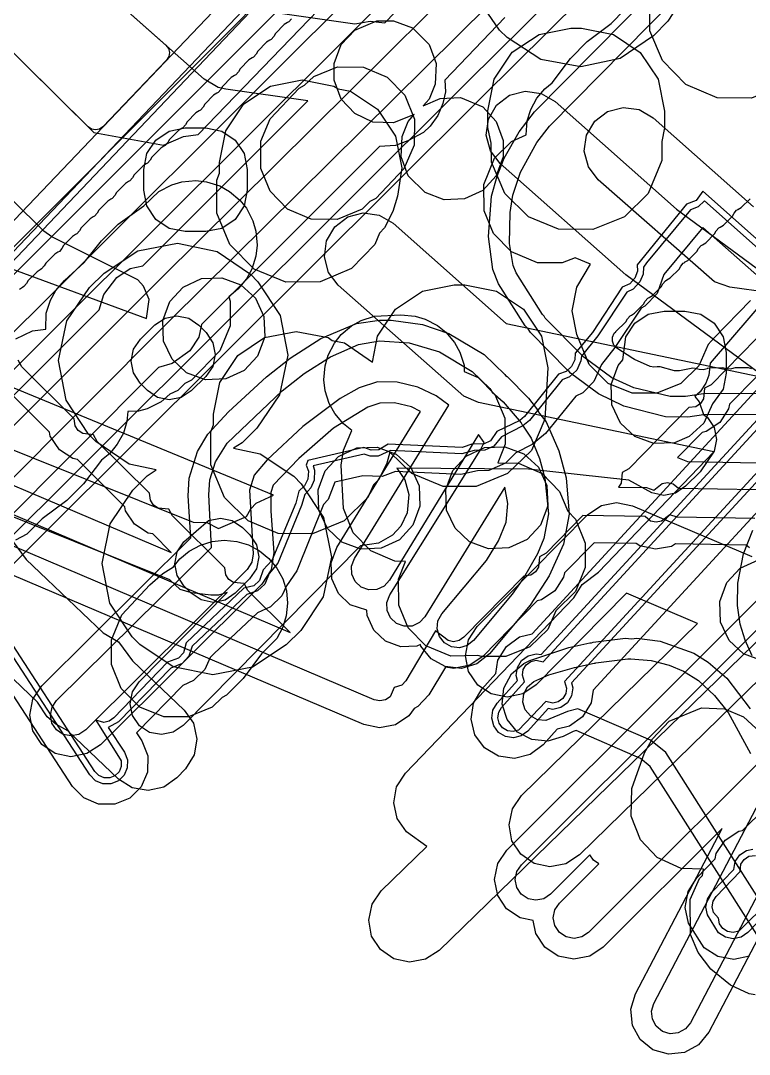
# Model space of a CAD drawing. Header units: metres. Extents: x -2677 to -840, y 169 to 1487.
# Drawn here: x -1834.29 to -1799.12, y 229.88 to 279.73 of the extents above; entities that cross this region are included whole.
import ezdxf

# ---------------------------------------------------------------- set-up
doc = ezdxf.new("R2010")
doc.units = ezdxf.units.M
for name, color, linetype in [('AI_GREENING_ALLOWED_ZONE', 4, 'Continuous'), ('AI_GREENING_EXCLUSIONS', 1, 'Continuous'), ('AI_GREENING_LAWN', 82, 'Continuous')]:
    doc.layers.add(name, color=color, linetype=linetype)

msp = doc.modelspace()

# ---------------------------------------------------------------- linework, layer by layer
at = {"layer": 'AI_GREENING_ALLOWED_ZONE'}
msp.add_lwpolyline([(-1831.322, 282.135), (-1827.282, 278.554), (-1827.162, 278.395), (-1827.114, 278.201), (-1827.146, 278.004), (-1827.252, 277.835), (-1830.32, 274.621), (-1830.482, 274.508), (-1830.674, 274.466), (-1830.868, 274.502), (-1831.033, 274.61), (-1835.766, 279.279)], dxfattribs=at)
at = {"layer": 'AI_GREENING_EXCLUSIONS'}
for points in [[(-1803.728, 290.878), (-1827.492, 267.337), (-1845.256, 249.608), (-1845.581, 249.393), (-1845.964, 249.318), (-1846.346, 249.396), (-1846.67, 249.614), (-1846.885, 249.939), (-1846.96, 250.322), (-1846.882, 250.704), (-1846.664, 251.028), (-1841.667, 255.917), (-1805.07, 292.364)], [(-1849.661, 253.907), (-1833.594, 269.861), (-1813.357, 290.148)], [(-1809.774, 289.492), (-1844.344, 255.051), (-1847.54, 251.785), (-1847.865, 251.569), (-1848.247, 251.493), (-1848.63, 251.569), (-1848.955, 251.785), (-1849.171, 252.11), (-1849.247, 252.493), (-1849.171, 252.875), (-1848.954, 253.2), (-1811.928, 290.167)], [(-1801.636, 287.753), (-1812.723, 276.777), (-1842.316, 247.32), (-1842.642, 247.105), (-1843.025, 247.031), (-1843.407, 247.109), (-1843.73, 247.328), (-1843.945, 247.654), (-1844.019, 248.037), (-1843.941, 248.419), (-1843.722, 248.742), (-1839.601, 252.749), (-1827.053, 265.306), (-1802.446, 289.664)], [(-1800.932, 287.043), (-1812.02, 276.066), (-1841.613, 246.609)], [(-1786.289, 260.785), (-1801.337, 260.73), (-1802.092, 260.612), (-1803.176, 260.631), (-1805.184, 261.142), (-1806.401, 261.73), (-1807.753, 262.737), (-1807.812, 262.81), (-1807.89, 262.863), (-1809.683, 264.688), (-1809.8, 264.867), (-1809.945, 265.02), (-1811.228, 267.045), (-1811.502, 267.733), (-1811.717, 269.324), (-1811.565, 271.269), (-1811.297, 272.228), (-1810.95, 273.101), (-1810.229, 274.373), (-1809.492, 275.331), (-1799.297, 285.665)], [(-1785.295, 261.789), (-1801.341, 261.73), (-1802.207, 261.605), (-1802.936, 261.61), (-1804.696, 262.033), (-1805.763, 262.511), (-1807.108, 263.501), (-1807.137, 263.538), (-1807.176, 263.564), (-1808.969, 265.389), (-1809.028, 265.478), (-1809.101, 265.555), (-1810.384, 267.58), (-1810.521, 267.924), (-1810.695, 268.995), (-1810.673, 270.49), (-1810.529, 271.324), (-1810.16, 272.429), (-1809.371, 273.858), (-1808.762, 274.648), (-1797.867, 285.692)], [(-1838.888, 265.645), (-1822.715, 282.588)], [(-1837.515, 265.6), (-1821.687, 282.217)], [(-1823.224, 280.303), (-1818.164, 279.581), (-1817.424, 279.713), (-1816.714, 279.623), (-1813.836, 282.614)], [(-1839.119, 257.188), (-1830.508, 265.793), (-1830.28, 266.533), (-1829.654, 267.353), (-1829.005, 267.786), (-1828.39, 267.908), (-1820.428, 275.864), (-1824.384, 276.428), (-1824.754, 276.517), (-1825.428, 276.911), (-1831.34, 282.151)], [(-1837.3, 265.39), (-1821.342, 282.145)], [(-1799.061, 266.235), (-1800.814, 264.442), (-1801.113, 264.116), (-1801.558, 263.091), (-1802.432, 262.238), (-1803.593, 261.769), (-1804.78, 261.769), (-1805.942, 262.238), (-1806.858, 263.155), (-1807.452, 264.592), (-1807.681, 265.74), (-1807.452, 266.888), (-1806.791, 267.993), (-1807.525, 268.3), (-1808.159, 268.055), (-1809.347, 268.055), (-1810.607, 268.582), (-1811.471, 269.472), (-1811.471, 269.472), (-1811.924, 270.555), (-1811.944, 271.84), (-1811.417, 273.1), (-1810.607, 273.91), (-1809.889, 274.231), (-1809.839, 274.902), (-1809.67, 275.451), (-1809.377, 275.998), (-1809, 276.447), (-1808.636, 276.74), (-1807.76, 277.916), (-1806.95, 278.727), (-1805.784, 279.6), (-1803.881, 281.58)], [(-1795.228, 280.067), (-1795.44, 279.413), (-1795.832, 278.623), (-1796.081, 278.355), (-1796.353, 277.743), (-1797.497, 276.62), (-1799.02, 276), (-1800.681, 276.015), (-1802.189, 276.663), (-1803.312, 277.807), (-1803.917, 279.251), (-1803.932, 280.912)], [(-1835.784, 279.296), (-1830.765, 274.346), (-1827.396, 273.731), (-1826.434, 274.155), (-1825.73, 274.239), (-1819.928, 280.237)], [(-1810.916, 279.88), (-1813.813, 276.868), (-1813.782, 276.305), (-1813.908, 275.732), (-1814.163, 275.159), (-1814.532, 274.652), (-1814.856, 274.343), (-1815.604, 273.938), (-1816.206, 273.712), (-1816.966, 273.668), (-1825.566, 265.076), (-1825.688, 264.466), (-1826.121, 263.818), (-1826.977, 263.198), (-1827.642, 263.001), (-1835.499, 255.151)], [(-1790.737, 257.583), (-1814.099, 234.892), (-1814.754, 234.468), (-1815.522, 234.327), (-1816.285, 234.49), (-1816.928, 234.933), (-1817.352, 235.589), (-1817.493, 236.356), (-1817.329, 237.119), (-1816.886, 237.762), (-1814.684, 239.9), (-1815.669, 240.612), (-1816.115, 241.252), (-1816.283, 242.015), (-1816.146, 242.783), (-1816.146, 242.783), (-1815.725, 243.44), (-1807.598, 251.902), (-1807.19, 252.539), (-1806.41, 253.139), (-1800.831, 258.947), (-1812.19, 261.321), (-1812.908, 261.627), (-1818.961, 266.971), (-1819.433, 267.592), (-1819.631, 268.347), (-1819.525, 269.12), (-1819.131, 269.794), (-1818.509, 270.266), (-1817.755, 270.464), (-1816.981, 270.358), (-1816.308, 269.964), (-1810.851, 265.128), (-1798.341, 262.513), (-1805.086, 267.477), (-1811.149, 272.841), (-1811.621, 273.463), (-1811.819, 274.218), (-1811.713, 274.991), (-1811.319, 275.664), (-1810.698, 276.136), (-1809.943, 276.334), (-1809.17, 276.228), (-1808.496, 275.834), (-1802.641, 270.645), (-1791.885, 262.727)], [(-1788.961, 265.345), (-1800.06, 266.876), (-1800.797, 267.131), (-1806.417, 272.061), (-1806.888, 272.683), (-1807.086, 273.438), (-1806.981, 274.211), (-1806.587, 274.885), (-1805.965, 275.356), (-1805.21, 275.554), (-1804.437, 275.448), (-1803.763, 275.055), (-1798.913, 270.755)], [(-1834.772, 267.787), (-1828.217, 265.366), (-1828.093, 266.291), (-1828.366, 266.927), (-1828.631, 267.235), (-1832.788, 269.304), (-1833.172, 269.579), (-1837.757, 274.101)], [(-1834.531, 264.392), (-1833.717, 264.777), (-1833.076, 264.849), (-1833.057, 265.628), (-1832.858, 266.25), (-1832.595, 266.724), (-1832.184, 267.207), (-1831.224, 268.063), (-1830.39, 269.114), (-1829.58, 269.924), (-1828.348, 270.798), (-1827.621, 271.5), (-1826.998, 271.822), (-1826.509, 271.964), (-1825.845, 272.023), (-1825.322, 271.964), (-1824.685, 271.763), (-1824.21, 271.5), (-1823.714, 271.081), (-1823.4, 270.689), (-1823.08, 270.079), (-1822.935, 269.578), (-1822.877, 268.908), (-1822.938, 268.374), (-1823.139, 267.746), (-1823.4, 267.279), (-1823.813, 266.789), (-1824.251, 266.422), (-1824.176, 266.208), (-1824.176, 265.02), (-1824.68, 263.813), (-1826.044, 262.39), (-1826.364, 262.236), (-1826.709, 261.89), (-1827.094, 261.715), (-1827.504, 261.357), (-1828.179, 261.018), (-1828.603, 260.901), (-1829.127, 260.878), (-1829.166, 260.401), (-1829.337, 259.845), (-1829.628, 259.305), (-1829.996, 258.864), (-1830.388, 258.545), (-1831.255, 257.397), (-1832.065, 256.586), (-1833.249, 255.71), (-1833.99, 254.975), (-1834.545, 254.678)], [(-1794.147, 271.209), (-1801.005, 263.217), (-1801.078, 262.638), (-1801.22, 262.248), (-1801.498, 261.826), (-1801.757, 261.609), (-1801.538, 261.358), (-1801.342, 260.738), (-1801.14, 260.601), (-1800.819, 260.112), (-1800.709, 259.537), (-1800.827, 258.964), (-1801.494, 257.979), (-1802.195, 257.279), (-1802.682, 256.954), (-1803.256, 256.841), (-1803.83, 256.956), (-1804.943, 257.567), (-1809.773, 258.105), (-1816.131, 258.152), (-1815.747, 257.587), (-1815.55, 256.884), (-1815.63, 256.001), (-1815.944, 255.352), (-1816.346, 254.927), (-1817.026, 254.535), (-1817.888, 254.406), (-1826.442, 245.746), (-1826.926, 245.418), (-1827.499, 245.3), (-1828.074, 245.411), (-1828.563, 245.733), (-1828.891, 246.218), (-1829.009, 246.791), (-1828.898, 247.366), (-1828.576, 247.854), (-1824.329, 252.154), (-1824.75, 252.033), (-1825.115, 252.029), (-1826.043, 252.132), (-1826.601, 252.308), (-1827.089, 252.761), (-1843.028, 259.146)], [(-1796.478, 267.174), (-1801.368, 271.509), (-1801.686, 271.061), (-1802.148, 270.882), (-1804.53, 267.963), (-1804.524, 267.658), (-1804.65, 267.308), (-1804.892, 267.04), (-1805.258, 266.874), (-1806.688, 264.701), (-1807.523, 263.695), (-1807.543, 263.383), (-1807.702, 263.05), (-1807.97, 262.808), (-1808.34, 262.682), (-1809.966, 260.64), (-1810.193, 260.456), (-1811.306, 259.913), (-1811.622, 259.469), (-1811.954, 259.31), (-1812.462, 259.325), (-1812.983, 259.141), (-1816.55, 259.317), (-1816.997, 259.043), (-1817.372, 259.023), (-1817.724, 259.15), (-1820.431, 258.518), (-1820.512, 258.304), (-1820.407, 258.002), (-1820.427, 257.627), (-1820.586, 257.295), (-1820.865, 257.048), (-1821.013, 256.472), (-1822.163, 253.692), (-1822.584, 253.241), (-1822.763, 252.728), (-1823.032, 252.485), (-1823.527, 252.36), (-1826.304, 249.725), (-1826.43, 249.25), (-1826.672, 248.981), (-1827.206, 248.802), (-1829.795, 246.115), (-1830.016, 245.954), (-1830.281, 245.889), (-1830.662, 246), (-1829.437, 244.035), (-1829.439, 243.762), (-1829.546, 243.511), (-1829.74, 243.319), (-1829.994, 243.217), (-1830.267, 243.219), (-1830.518, 243.326), (-1830.71, 243.52), (-1835.444, 250.786)], [(-1796.816, 267.073), (-1801.291, 271.039), (-1801.598, 270.759), (-1801.962, 270.607), (-1804.088, 268.051), (-1804.23, 267.847), (-1804.25, 267.502), (-1804.401, 267.141), (-1804.725, 266.791), (-1805.037, 266.64), (-1806.439, 264.534), (-1807.229, 263.557), (-1807.248, 263.323), (-1807.453, 262.883), (-1807.803, 262.559), (-1808.149, 262.414), (-1809.732, 260.452), (-1810.057, 260.189), (-1811.089, 259.669), (-1811.454, 259.22), (-1811.895, 259.016), (-1812.401, 258.999), (-1812.998, 258.841), (-1816.444, 259.006), (-1817.035, 258.729), (-1817.431, 258.729), (-1817.72, 258.829), (-1820.178, 258.268), (-1820.113, 258.061), (-1820.133, 257.568), (-1820.284, 257.207), (-1820.583, 256.881), (-1820.736, 256.358), (-1821.886, 253.578), (-1822.295, 253.074), (-1822.514, 252.56), (-1822.864, 252.236), (-1823.376, 252.066), (-1826.01, 249.57), (-1826.181, 249.082), (-1826.505, 248.733), (-1827.046, 248.508), (-1829.574, 245.912), (-1830.067, 245.639), (-1829.288, 244.453), (-1829.142, 244.091), (-1829.145, 243.701), (-1829.298, 243.342), (-1829.576, 243.068), (-1829.938, 242.922), (-1830.328, 242.925), (-1830.687, 243.077), (-1830.961, 243.356), (-1835.691, 250.615)], [(-1797.809, 266.616), (-1801.361, 269.765), (-1803.25, 267.494), (-1803.572, 266.582), (-1804.165, 265.962), (-1804.345, 265.866), (-1805.607, 263.978), (-1806.262, 263.155), (-1806.624, 262.324), (-1807.164, 261.783), (-1807.501, 261.622), (-1808.954, 259.823), (-1809.604, 259.297), (-1810.388, 258.899), (-1810.895, 258.391), (-1811.697, 258.035), (-1812.237, 258.016), (-1813.046, 257.842), (-1816.202, 257.993), (-1816.837, 257.749), (-1817.771, 257.787), (-1819.133, 257.479), (-1819.455, 256.648), (-1819.678, 256.398), (-1820.962, 253.195), (-1821.465, 252.48), (-1821.685, 252.001), (-1822.226, 251.461), (-1822.86, 251.175), (-1824.951, 249.22), (-1825.142, 249.024), (-1825.405, 248.444), (-1825.946, 247.904), (-1826.472, 247.663), (-1828.702, 245.381), (-1828.452, 245.002), (-1828.16, 244.278), (-1828.166, 243.498), (-1828.471, 242.779), (-1829.027, 242.232), (-1829.751, 241.94), (-1830.531, 241.946), (-1831.249, 242.251), (-1831.797, 242.807), (-1836.513, 250.046)], [(-1793.097, 262.172), (-1806.667, 247.449), (-1806.764, 246.831), (-1807.171, 246.165), (-1807.801, 245.705), (-1808.39, 245.563), (-1809.076, 244.805), (-1809.702, 244.34), (-1810.459, 244.15), (-1811.231, 244.264), (-1811.901, 244.665), (-1812.366, 245.291), (-1812.556, 246.048), (-1812.442, 246.82), (-1812.041, 247.49), (-1811.354, 248.248), (-1811.254, 248.887), (-1810.847, 249.553), (-1810.217, 250.013), (-1809.608, 250.16), (-1796.038, 264.883)], [(-1798.065, 265.132), (-1800.96, 262.178), (-1801.284, 262.003), (-1801.332, 261.496), (-1801.482, 261.267), (-1801.707, 261.113), (-1802.045, 261.071), (-1804.941, 258.116), (-1805.265, 257.942), (-1805.313, 257.435), (-1805.444, 257.235), (-1804.084, 257.213), (-1803.734, 257.098), (-1803.333, 257.412), (-1803.065, 257.461), (-1802.798, 257.403), (-1802.534, 257.187), (-1798.783, 257.126)], [(-1793.534, 263.174), (-1807.701, 247.803), (-1807.642, 247.561), (-1807.703, 247.175), (-1807.906, 246.842), (-1808.221, 246.613), (-1808.601, 246.521), (-1808.838, 246.558), (-1809.817, 245.476), (-1810.13, 245.244), (-1810.509, 245.149), (-1810.895, 245.206), (-1811.23, 245.406), (-1811.462, 245.72), (-1811.557, 246.098), (-1811.5, 246.484), (-1811.3, 246.819), (-1810.315, 247.906), (-1810.376, 248.157), (-1810.315, 248.543), (-1810.112, 248.876), (-1809.797, 249.105), (-1809.417, 249.197), (-1809.171, 249.158), (-1795.004, 264.529)], [(-1793.629, 263.513), (-1808.047, 247.87), (-1807.942, 247.549), (-1807.984, 247.279), (-1808.127, 247.046), (-1808.347, 246.885), (-1808.613, 246.821), (-1808.937, 246.896), (-1810.259, 245.515), (-1810.524, 245.448), (-1810.794, 245.488), (-1811.028, 245.629), (-1811.191, 245.848), (-1811.258, 246.113), (-1811.218, 246.383), (-1811.077, 246.617), (-1809.968, 247.843), (-1810.076, 248.169), (-1810.034, 248.439), (-1809.891, 248.672), (-1809.671, 248.833), (-1809.405, 248.897), (-1809.076, 248.819), (-1794.658, 264.462)], [(-1797.416, 263.937), (-1800.085, 261.232), (-1800.126, 261.01), (-1800.553, 260.357), (-1801.198, 259.917), (-1801.396, 259.876), (-1802.586, 258.662), (-1802.114, 258.481), (-1798.7, 258.413)], [(-1842.375, 259.194), (-1821.282, 250.231), (-1823.332, 252.257), (-1823.506, 252.582), (-1824.013, 252.632), (-1824.241, 252.782), (-1824.394, 253.008), (-1824.435, 253.347), (-1826.968, 255.85), (-1827.141, 256.174), (-1827.648, 256.224), (-1827.876, 256.375), (-1828.029, 256.601), (-1828.07, 256.939), (-1830.603, 259.442), (-1830.777, 259.767), (-1831.284, 259.817), (-1831.512, 259.967), (-1831.665, 260.194), (-1831.706, 260.532), (-1834.239, 263.035), (-1834.412, 263.359)], [(-1841.626, 261.816), (-1825.973, 255.546), (-1825.308, 255.537), (-1824.737, 255.244), (-1823.4, 255.818), (-1823.184, 256.198), (-1822.918, 256.458), (-1822.091, 256.847), (-1838.292, 263.522)], [(-1841.638, 260.293), (-1827.034, 254.088), (-1827.917, 254.978), (-1828.138, 255.02), (-1828.79, 255.45), (-1829.227, 256.096), (-1829.268, 256.295), (-1831.553, 258.57), (-1831.774, 258.613), (-1832.425, 259.043), (-1832.863, 259.689), (-1832.903, 259.888), (-1835.188, 262.163)], [(-1798.856, 255.727), (-1802.607, 255.788), (-1802.956, 255.903), (-1803.357, 255.589), (-1803.626, 255.54), (-1803.893, 255.598), (-1804.157, 255.814), (-1807.151, 255.862), (-1808.922, 254.055), (-1809.245, 253.881), (-1809.294, 253.374), (-1809.443, 253.145), (-1809.669, 252.991), (-1810.007, 252.948), (-1812.902, 249.994), (-1813.128, 249.84), (-1813.395, 249.784), (-1813.664, 249.835), (-1814.265, 250.306), (-1815.707, 247.896), (-1815.891, 247.694), (-1816.261, 247.571), (-1816.46, 247.131), (-1816.688, 246.981), (-1816.956, 246.93), (-1817.224, 246.986), (-1843.045, 257.957)], [(-1799.109, 254.318), (-1799.276, 254.434), (-1802.69, 254.502), (-1802.879, 254.38), (-1803.647, 254.24), (-1804.41, 254.405), (-1804.577, 254.52), (-1806.613, 254.553), (-1808.046, 253.11), (-1808.088, 252.888), (-1808.515, 252.235), (-1809.159, 251.795), (-1809.358, 251.753), (-1811.974, 249.084), (-1812.618, 248.644), (-1813.382, 248.484), (-1813.794, 248.562), (-1814.592, 247.228), (-1815.116, 246.65), (-1815.305, 246.56), (-1815.549, 246.203), (-1816.201, 245.775), (-1816.968, 245.63), (-1817.732, 245.789), (-1843.554, 256.761)], [(-1791.146, 255.28), (-1807.324, 239.497), (-1807.978, 239.071), (-1808.745, 238.928), (-1809.509, 239.089), (-1810.152, 239.53), (-1810.578, 240.184), (-1810.722, 240.951), (-1810.56, 241.715), (-1810.119, 242.359), (-1801.627, 250.654), (-1805.052, 252.116), (-1809.405, 247.709), (-1810.052, 247.272), (-1810.816, 247.115), (-1811.582, 247.263), (-1812.234, 247.692), (-1812.234, 247.692), (-1812.671, 248.339), (-1812.828, 249.103), (-1812.68, 249.869), (-1812.251, 250.521), (-1806.917, 255.918), (-1806.264, 256.345), (-1805.53, 256.489), (-1804.764, 256.341), (-1799.009, 253.886)], [(-1790.942, 250.244), (-1801.078, 230.945), (-1801.569, 230.338), (-1802.254, 229.965), (-1803.03, 229.883), (-1803.779, 230.104), (-1804.385, 230.595), (-1804.385, 230.595), (-1804.758, 231.281), (-1804.84, 232.057), (-1804.619, 232.805), (-1800.431, 240.779), (-1806.171, 235.055), (-1806.82, 234.622), (-1807.586, 234.471), (-1808.351, 234.624), (-1808.999, 235.058), (-1809.432, 235.708), (-1809.556, 236.338), (-1810.187, 236.465), (-1810.835, 236.899), (-1811.268, 237.548), (-1811.419, 238.314), (-1811.266, 239.079), (-1810.831, 239.727), (-1794.562, 255.954)], [(-1791.756, 250.844), (-1801.963, 231.41), (-1802.209, 231.107), (-1802.551, 230.92), (-1802.939, 230.879), (-1803.314, 230.99), (-1803.617, 231.235), (-1803.803, 231.578), (-1803.845, 231.966), (-1803.734, 232.34), (-1796.501, 246.112), (-1806.877, 235.763), (-1807.201, 235.546), (-1807.584, 235.471), (-1807.967, 235.547), (-1808.291, 235.764), (-1808.507, 236.089), (-1808.583, 236.472), (-1808.506, 236.854), (-1808.289, 237.179), (-1806.39, 239.073), (-1806.644, 239.243), (-1806.814, 239.497), (-1808.713, 237.603), (-1809.038, 237.387), (-1809.42, 237.311), (-1809.803, 237.388), (-1810.127, 237.605), (-1810.343, 237.93), (-1810.419, 238.313), (-1810.342, 238.695), (-1810.125, 239.019), (-1793.856, 255.246)], [(-1798.989, 249.094), (-1799.331, 249.86), (-1799.558, 250.627), (-1799.699, 251.536), (-1799.67, 252.598), (-1799.397, 254.022), (-1798.951, 255.161)], [(-1834.698, 254.658), (-1834.026, 253.742), (-1830.315, 250.204), (-1829.575, 249.773), (-1828.9, 248.859), (-1826.405, 246.487), (-1825.955, 245.849), (-1825.784, 245.088), (-1825.917, 244.319), (-1826.334, 243.659), (-1826.747, 243.224), (-1827.385, 242.775), (-1828.146, 242.603), (-1828.915, 242.736), (-1829.575, 243.153), (-1832.02, 245.478), (-1832.591, 245.802), (-1833.019, 246.152), (-1833.487, 246.873), (-1835.427, 248.717)], [(-1797.056, 232.985), (-1803.91, 243.768), (-1804.38, 244.145), (-1807.478, 245.493), (-1807.619, 245.455), (-1808.104, 245.216), (-1808.85, 244.987), (-1809.627, 245.06), (-1810.317, 245.425), (-1810.814, 246.026), (-1811.044, 246.772), (-1810.971, 247.549), (-1810.971, 247.549), (-1810.606, 248.239), (-1810.004, 248.736), (-1809.721, 248.878), (-1807.834, 249.506), (-1806.822, 249.727), (-1806.736, 249.728), (-1806.654, 249.755), (-1805.103, 249.948), (-1804.806, 249.926), (-1804.553, 249.961), (-1803.428, 249.811), (-1801.801, 249.226), (-1801.105, 248.803), (-1800.214, 248.03), (-1799.08, 246.55)], [(-1796.213, 233.522), (-1803.159, 244.441), (-1803.888, 245.041), (-1807.4, 246.551), (-1807.898, 246.415), (-1808.952, 245.982), (-1809.341, 246.018), (-1809.685, 246.201), (-1809.934, 246.501), (-1810.049, 246.874), (-1810.049, 246.874), (-1810.012, 247.263), (-1809.83, 247.608), (-1809.529, 247.856), (-1808.796, 248.178), (-1807.555, 248.546), (-1806.614, 248.748), (-1806.559, 248.749), (-1806.53, 248.762), (-1804.979, 248.955), (-1804.913, 248.951), (-1804.848, 248.963), (-1803.854, 248.88), (-1802.999, 248.649), (-1802.306, 248.363), (-1801.575, 247.904), (-1800.8, 247.196), (-1800.147, 246.369), (-1799.068, 244.392)], [(-1798.843, 232.757), (-1799.13, 232.8), (-1800.037, 233.213), (-1800.982, 233.991), (-1801.586, 234.796), (-1801.954, 235.659), (-1801.977, 237.344), (-1801.977, 237.344), (-1801.524, 238.355), (-1801.379, 238.504), (-1801.342, 238.81), (-1802.416, 238.85), (-1803.569, 239.38), (-1804.375, 240.234), (-1804.83, 241.372), (-1804.8, 242.707), (-1804.179, 244.421), (-1803.791, 245.097), (-1802.99, 245.943), (-1801.434, 246.588), (-1800.327, 246.542), (-1799.408, 246.163), (-1798.591, 245.415)], [(-1799.114, 234.625), (-1799.876, 234.458), (-1800.644, 234.596), (-1801.301, 235.017), (-1802.051, 236.207), (-1802.217, 236.969), (-1802.08, 237.737), (-1801.659, 238.394), (-1800.774, 239.313), (-1800.722, 239.566), (-1800.283, 240.212), (-1799.631, 240.64), (-1799.458, 240.673), (-1795.057, 245.004)], [(-1798.016, 236.988), (-1799.194, 235.764), (-1799.514, 235.541), (-1799.895, 235.458), (-1800.279, 235.527), (-1800.607, 235.737), (-1801.134, 236.607), (-1801.218, 236.988), (-1801.149, 237.372), (-1800.938, 237.701), (-1799.878, 238.802), (-1799.801, 239.176), (-1799.582, 239.499), (-1799.255, 239.713), (-1798.948, 239.772)], [(-1798.145, 237.286), (-1799.634, 235.816), (-1799.901, 235.758), (-1800.169, 235.806), (-1800.399, 235.953), (-1800.555, 236.177), (-1800.614, 236.446), (-1800.859, 236.727), (-1800.918, 236.994), (-1800.869, 237.263), (-1800.722, 237.493), (-1799.562, 238.698), (-1799.525, 239.059), (-1799.371, 239.285), (-1799.143, 239.435), (-1798.821, 239.475)]]:
    msp.add_lwpolyline(points, dxfattribs=at)
for points in [[(-1812.28, 280.889), (-1812.683, 282.798), (-1812.325, 284.716), (-1811.261, 286.35), (-1810.57, 287.058), (-1808.961, 288.161), (-1807.052, 288.564), (-1805.134, 288.206), (-1803.499, 287.141), (-1803.136, 286.787), (-1802.033, 285.177), (-1801.63, 283.269), (-1801.988, 281.351), (-1803.052, 279.716), (-1803.743, 279.008), (-1805.352, 277.905), (-1807.261, 277.502), (-1809.179, 277.86), (-1810.814, 278.925), (-1811.177, 279.28), (-1812.28, 280.889)], [(-1814.278, 276.675), (-1814.58, 275.953), (-1814.857, 275.624), (-1814.052, 275.982), (-1813.066, 276.021), (-1811.99, 275.573), (-1811.343, 274.874), (-1811.002, 273.957), (-1811.002, 273.165), (-1811.343, 272.248), (-1811.99, 271.549), (-1812.872, 271.14), (-1813.858, 271.101), (-1814.775, 271.442), (-1815.581, 272.248), (-1815.922, 273.165), (-1815.883, 274.151), (-1815.581, 274.874), (-1815.304, 275.202), (-1816.304, 274.805), (-1817.29, 274.844), (-1818.171, 275.254), (-1818.818, 275.953), (-1819.16, 276.87), (-1819.16, 277.661), (-1818.818, 278.578), (-1818.171, 279.277), (-1817.095, 279.726), (-1816.304, 279.726), (-1815.387, 279.385), (-1814.58, 278.578), (-1814.239, 277.661), (-1814.278, 276.675)], [(-1807.215, 279.374), (-1805.684, 279.069), (-1804.386, 278.202), (-1803.519, 276.905), (-1803.215, 275.374), (-1803.215, 274.568), (-1803.346, 273.909), (-1803.346, 272.984), (-1804.009, 271.398), (-1805.153, 270.275), (-1806.675, 269.655), (-1808.336, 269.671), (-1809.781, 270.275), (-1810.925, 271.398), (-1811.572, 272.906), (-1811.588, 273.827), (-1811.737, 274.577), (-1811.737, 275.379), (-1811.432, 276.91), (-1810.565, 278.207), (-1809.268, 279.074), (-1807.737, 279.379), (-1807.215, 279.374)], [(-1815.303, 273.73), (-1815.794, 272.591), (-1817.148, 271.158), (-1817.433, 271.018), (-1817.804, 270.647), (-1819.011, 270.143), (-1820.266, 270.157), (-1821.406, 270.647), (-1822.253, 271.513), (-1822.707, 272.597), (-1822.707, 273.92), (-1822.253, 275.004), (-1820.856, 276.486), (-1820.592, 276.617), (-1820.15, 277.04), (-1818.999, 277.507), (-1817.743, 277.494), (-1816.604, 277.003), (-1815.757, 276.137), (-1815.29, 274.985), (-1815.303, 273.73)], [(-1819.169, 276.582), (-1818.97, 276.449), (-1818.367, 276.329), (-1817.07, 275.462), (-1816.203, 274.164), (-1815.898, 272.634), (-1816.105, 271.263), (-1816.332, 270.538), (-1816.724, 269.748), (-1816.973, 269.48), (-1817.202, 268.932), (-1818.325, 267.788), (-1819.834, 267.14), (-1821.495, 267.125), (-1823.017, 267.745), (-1824.204, 268.932), (-1824.824, 270.454), (-1824.824, 272.037), (-1824.7, 272.374), (-1824.7, 272.887), (-1824.396, 274.417), (-1823.528, 275.715), (-1822.231, 276.582), (-1820.7, 276.887), (-1819.169, 276.582)], [(-1823.938, 270.149), (-1824.586, 269.715), (-1825.352, 269.563), (-1826.352, 269.563), (-1827.117, 269.715), (-1827.766, 270.149), (-1828.2, 270.798), (-1828.352, 271.563), (-1828.352, 272.563), (-1828.2, 273.328), (-1827.766, 273.977), (-1827.117, 274.411), (-1826.352, 274.563), (-1825.352, 274.563), (-1824.586, 274.411), (-1823.938, 273.977), (-1823.504, 273.328), (-1823.352, 272.563), (-1823.352, 271.563), (-1823.504, 270.798), (-1823.938, 270.149)], [(-1830.266, 267.563), (-1828.636, 268.635), (-1826.719, 269), (-1824.809, 268.605), (-1823.195, 267.508), (-1822.839, 267.146), (-1821.768, 265.515), (-1821.402, 263.599), (-1821.798, 261.689), (-1822.894, 260.075), (-1823.599, 259.381), (-1824.012, 259.11), (-1822.728, 258.851), (-1821.109, 257.762), (-1820.751, 257.401), (-1819.672, 255.776), (-1819.297, 253.861), (-1819.684, 251.949), (-1820.773, 250.33), (-1821.474, 249.633), (-1823.1, 248.554), (-1825.014, 248.18), (-1826.926, 248.566), (-1828.545, 249.655), (-1828.903, 250.015), (-1829.982, 251.641), (-1830.357, 253.555), (-1829.97, 255.468), (-1828.881, 257.086), (-1828.18, 257.784), (-1827.749, 258.069), (-1829.057, 258.34), (-1830.67, 259.437), (-1831.026, 259.799), (-1832.098, 261.429), (-1832.463, 263.346), (-1832.068, 265.256), (-1830.971, 266.87), (-1830.266, 267.563)], [(-1822.515, 264.478), (-1822.856, 263.561), (-1823.503, 262.862), (-1824.385, 262.453), (-1825.371, 262.414), (-1826.288, 262.755), (-1826.987, 263.402), (-1827.396, 264.284), (-1827.435, 265.27), (-1827.094, 266.187), (-1826.447, 266.886), (-1825.565, 267.295), (-1824.579, 267.334), (-1823.662, 266.993), (-1822.963, 266.346), (-1822.554, 265.464), (-1822.515, 264.478)], [(-1819.458, 264.446), (-1819.259, 264.312), (-1818.656, 264.193), (-1817.318, 263.264), (-1817.067, 264.521), (-1816.2, 265.819), (-1814.903, 266.686), (-1813.372, 266.991), (-1812.85, 266.986), (-1811.319, 266.681), (-1810.022, 265.814), (-1809.154, 264.516), (-1808.85, 262.986), (-1808.997, 260.518), (-1809.644, 259.01), (-1810.788, 257.887), (-1812.31, 257.267), (-1813.894, 257.267), (-1815.416, 257.887), (-1816.466, 258.916), (-1816.62, 258.401), (-1817.012, 257.611), (-1817.261, 257.344), (-1817.534, 256.731), (-1818.678, 255.608), (-1820.2, 254.988), (-1821.861, 255.004), (-1823.306, 255.608), (-1824.45, 256.731), (-1825.113, 258.317), (-1825.113, 259.901), (-1824.989, 260.237), (-1824.989, 260.75), (-1824.684, 262.281), (-1823.817, 263.578), (-1822.519, 264.446), (-1820.989, 264.75), (-1819.458, 264.446)], [(-1801.47, 265.576), (-1800.821, 265.142), (-1800.387, 264.493), (-1800.235, 263.728), (-1800.235, 262.728), (-1800.387, 261.962), (-1800.898, 261.262), (-1801.318, 260.326), (-1802.018, 259.679), (-1802.74, 259.377), (-1803.726, 259.337), (-1804.643, 259.679), (-1805.342, 260.326), (-1805.751, 261.207), (-1805.791, 262.194), (-1805.449, 263.11), (-1805.235, 263.377), (-1805.083, 264.493), (-1804.649, 265.142), (-1804, 265.576), (-1803.235, 265.728), (-1802.235, 265.728), (-1801.47, 265.576)], [(-1833.265, 247.655), (-1826.082, 254.787), (-1826.214, 256.815), (-1826.153, 257.676), (-1825.762, 258.951), (-1825.258, 259.791), (-1824.253, 260.866), (-1822.424, 262.56), (-1821.286, 263.452), (-1819.797, 264.408), (-1818.085, 265.121), (-1816.976, 265.285), (-1816.408, 265.29), (-1814.902, 265.075), (-1813.63, 264.652), (-1811.917, 263.628), (-1810.917, 262.671), (-1810.884, 262.618), (-1810.81, 262.57), (-1809.786, 261.523), (-1809.345, 260.967), (-1809.254, 260.789), (-1808.932, 260.387), (-1808.322, 258.991), (-1807.97, 257.678), (-1807.817, 255.936), (-1808.085, 254.49), (-1808.791, 252.954), (-1809.708, 251.546), (-1811.665, 249.203), (-1812.273, 248.714), (-1813.022, 248.496), (-1813.798, 248.58), (-1814.482, 248.955), (-1814.971, 249.564), (-1814.995, 249.645), (-1815.169, 249.566), (-1815.948, 249.539), (-1816.679, 249.812), (-1817.25, 250.344), (-1817.574, 251.054), (-1817.583, 251.299), (-1818.385, 251.568), (-1818.956, 252.1), (-1819.281, 252.809), (-1819.309, 253.589), (-1819.037, 254.32), (-1814.99, 260.882), (-1815.436, 261.108), (-1816.244, 261.308), (-1816.952, 261.288), (-1817.543, 261.1), (-1819.186, 260.082), (-1820.869, 258.615), (-1822.108, 257.337), (-1822.217, 256.984), (-1822.219, 256.071), (-1822.065, 254.079), (-1822.196, 253.254), (-1822.653, 252.555), (-1830.447, 244.817), (-1831.098, 244.386), (-1831.864, 244.236), (-1832.628, 244.391), (-1833.276, 244.827), (-1833.707, 245.477), (-1833.856, 246.243), (-1833.701, 247.008), (-1833.265, 247.655)], [(-1826.055, 261.875), (-1826.544, 261.554), (-1827.119, 261.444), (-1827.692, 261.563), (-1828.176, 261.892), (-1828.532, 262.254), (-1828.854, 262.743), (-1828.963, 263.318), (-1828.845, 263.891), (-1828.516, 264.375), (-1827.811, 265.069), (-1827.322, 265.391), (-1826.747, 265.5), (-1826.174, 265.382), (-1825.69, 265.053), (-1825.333, 264.691), (-1825.012, 264.201), (-1824.902, 263.626), (-1825.021, 263.053), (-1825.35, 262.569), (-1826.055, 261.875)], [(-1818.71, 259.021), (-1818.303, 259.967), (-1818.711, 260.291), (-1819.132, 260.788), (-1819.398, 261.268), (-1819.594, 261.884), (-1819.656, 262.42), (-1819.597, 263.088), (-1819.45, 263.594), (-1819.141, 264.186), (-1818.815, 264.592), (-1818.322, 265.01), (-1817.85, 265.271), (-1817.21, 265.475), (-1815.939, 265.55), (-1815.257, 265.489), (-1814.767, 265.344), (-1814.174, 265.036), (-1813.77, 264.713), (-1813.351, 264.217), (-1813.089, 263.745), (-1812.889, 263.121), (-1812.879, 262.811), (-1812.217, 262.521), (-1811.407, 261.71), (-1810.916, 260.571), (-1810.902, 259.316), (-1811.268, 258.406), (-1810.27, 258.392), (-1809.129, 257.9), (-1808.28, 257.032), (-1807.883, 256.083), (-1807.513, 255.694), (-1807.046, 254.541), (-1807.046, 253.354), (-1807.513, 252.2), (-1808.458, 251.278), (-1808.849, 250.379), (-1809.716, 249.53), (-1810.87, 249.062), (-1812.057, 249.062), (-1812.224, 249.117), (-1813.525, 249.084), (-1814.736, 249.59), (-1815.585, 250.458), (-1816.038, 251.541), (-1816.052, 252.799), (-1815.712, 253.647), (-1816.236, 253.664), (-1817.386, 254.162), (-1818.241, 255.039), (-1818.711, 256.204), (-1818.827, 258.294), (-1818.71, 259.021)], [(-1825.082, 254.321), (-1825.215, 256.868), (-1825.157, 257.584), (-1824.891, 258.455), (-1824.323, 259.362), (-1821.678, 261.883), (-1820.601, 262.713), (-1819.343, 263.516), (-1817.979, 264.111), (-1816.966, 264.285), (-1815.536, 264.189), (-1814.078, 263.758), (-1812.498, 262.814), (-1811.648, 261.988), (-1811.542, 261.818), (-1811, 261.358), (-1810.129, 260.346), (-1810.091, 260.246), (-1810.064, 260.231), (-1809.653, 259.603), (-1809.252, 258.623), (-1808.986, 257.667), (-1808.817, 255.953), (-1809.048, 254.762), (-1809.352, 254.025), (-1810.022, 252.84), (-1810.567, 252.068), (-1812.431, 249.845), (-1812.735, 249.601), (-1813.11, 249.492), (-1813.498, 249.534), (-1813.84, 249.722), (-1814.084, 250.026), (-1814.193, 250.4), (-1814.151, 250.788), (-1813.964, 251.13), (-1811.802, 253.692), (-1811.227, 254.646), (-1810.858, 255.555), (-1810.783, 256.442), (-1810.916, 257.228), (-1814.777, 250.987), (-1815.043, 250.701), (-1815.398, 250.54), (-1815.788, 250.526), (-1816.153, 250.662), (-1816.439, 250.929), (-1816.601, 251.284), (-1816.614, 251.673), (-1816.478, 252.039), (-1812.111, 259.005), (-1811.928, 259.395), (-1812.2, 259.781), (-1816.484, 252.746), (-1816.749, 252.46), (-1817.104, 252.297), (-1817.494, 252.283), (-1817.86, 252.419), (-1818.145, 252.685), (-1818.308, 253.04), (-1818.322, 253.43), (-1818.186, 253.795), (-1813.629, 261.184), (-1814.242, 261.643), (-1815.13, 262.06), (-1816.122, 262.3), (-1817.073, 262.309), (-1817.947, 262.03), (-1818.876, 261.504), (-1820.666, 260.166), (-1822.388, 258.558), (-1823.015, 257.821), (-1823.247, 257.085), (-1823.063, 254.026), (-1823.129, 253.614), (-1823.357, 253.264), (-1831.152, 245.526), (-1831.477, 245.311), (-1831.86, 245.236), (-1832.242, 245.314), (-1832.566, 245.532), (-1832.782, 245.857), (-1832.856, 246.24), (-1832.779, 246.622), (-1832.561, 246.946), (-1825.082, 254.321)], [(-1815.018, 256.313), (-1815.359, 255.396), (-1816.007, 254.697), (-1816.888, 254.288), (-1817.874, 254.249), (-1818.791, 254.59), (-1819.49, 255.238), (-1819.9, 256.119), (-1819.939, 257.105), (-1819.597, 258.022), (-1818.95, 258.721), (-1818.069, 259.13), (-1817.083, 259.17), (-1816.166, 258.828), (-1815.467, 258.181), (-1815.057, 257.3), (-1815.018, 256.313)], [(-1808.854, 256.328), (-1809.196, 255.411), (-1809.843, 254.711), (-1810.724, 254.302), (-1811.711, 254.263), (-1812.627, 254.604), (-1813.327, 255.252), (-1813.736, 256.133), (-1813.775, 257.119), (-1813.434, 258.036), (-1812.786, 258.735), (-1811.905, 259.144), (-1810.919, 259.184), (-1810.002, 258.842), (-1809.303, 258.195), (-1808.894, 257.314), (-1808.854, 256.328)], [(-1823.24, 252.813), (-1823.941, 252.116), (-1824.429, 251.792), (-1825.003, 251.68), (-1825.577, 251.796), (-1826.063, 252.122), (-1826.421, 252.483), (-1826.744, 252.97), (-1826.857, 253.545), (-1826.741, 254.118), (-1826.414, 254.604), (-1825.225, 255.625), (-1824.651, 255.737), (-1824.077, 255.621), (-1823.591, 255.295), (-1823.233, 254.934), (-1822.91, 254.447), (-1822.797, 253.872), (-1822.913, 253.298), (-1823.24, 252.813)], [(-1823.856, 254.617), (-1823.301, 254.451), (-1822.757, 254.161), (-1822.308, 253.794), (-1821.926, 253.329), (-1821.646, 252.81), (-1821.469, 252.23), (-1821.41, 251.644), (-1821.472, 251.027), (-1821.638, 250.485), (-1821.934, 249.931), (-1822.67, 249.191), (-1823.546, 248.008), (-1824.357, 247.198), (-1824.566, 247.09), (-1825.046, 246.628), (-1826.198, 246.161), (-1827.385, 246.161), (-1828.537, 246.628), (-1829.44, 247.531), (-1829.907, 248.683), (-1829.907, 249.87), (-1829.403, 251.077), (-1828.064, 252.526), (-1827.437, 253.065), (-1826.913, 253.394), (-1826.607, 253.777), (-1826.155, 254.152), (-1825.619, 254.441), (-1825.043, 254.617), (-1824.463, 254.676), (-1823.856, 254.617)], [(-1795.626, 250.922), (-1795.967, 250.005), (-1796.614, 249.306), (-1797.496, 248.897), (-1798.482, 248.858), (-1799.399, 249.199), (-1800.098, 249.846), (-1800.507, 250.728), (-1800.546, 251.714), (-1800.205, 252.631), (-1799.558, 253.33), (-1798.676, 253.739), (-1797.69, 253.778), (-1796.773, 253.437), (-1796.074, 252.79), (-1795.665, 251.908), (-1795.626, 250.922)]]:
    msp.add_lwpolyline(points, close=True, dxfattribs=at)
at = {"layer": 'AI_GREENING_LAWN'}
for points in [[(-1821.224, 279.826), (-1821.348, 279.681), (-1821.416, 279.646), (-1821.412, 279.64), (-1821.569, 279.546), (-1821.996, 279.118), (-1822.077, 278.974), (-1822.2, 278.83), (-1822.268, 278.794), (-1822.264, 278.788), (-1822.421, 278.694), (-1822.848, 278.266), (-1822.929, 278.123), (-1823.052, 277.978), (-1823.12, 277.942), (-1823.117, 277.937), (-1823.273, 277.843), (-1823.7, 277.415), (-1823.781, 277.271), (-1823.904, 277.126), (-1823.972, 277.09), (-1823.969, 277.085), (-1824.126, 276.991), (-1824.552, 276.563), (-1824.633, 276.419), (-1824.756, 276.274), (-1824.824, 276.239), (-1824.821, 276.233), (-1824.978, 276.139), (-1825.404, 275.711), (-1825.486, 275.567), (-1825.609, 275.422), (-1825.677, 275.387), (-1825.673, 275.381), (-1825.83, 275.287), (-1826.257, 274.859), (-1826.338, 274.715), (-1826.461, 274.571), (-1826.529, 274.535), (-1826.526, 274.529), (-1826.682, 274.436), (-1827.109, 274.008), (-1827.19, 273.864), (-1827.313, 273.719), (-1827.381, 273.683), (-1827.378, 273.678), (-1827.534, 273.584), (-1827.961, 273.156), (-1828.042, 273.012), (-1828.165, 272.867), (-1828.233, 272.832), (-1828.23, 272.826), (-1828.387, 272.732), (-1828.813, 272.304), (-1828.894, 272.16), (-1829.018, 272.015), (-1829.085, 271.98), (-1829.082, 271.974), (-1829.239, 271.88), (-1829.665, 271.452), (-1829.747, 271.308), (-1829.87, 271.164), (-1829.938, 271.128), (-1829.934, 271.122), (-1830.091, 271.029), (-1830.518, 270.601), (-1830.599, 270.457), (-1830.722, 270.312), (-1830.79, 270.276), (-1830.787, 270.271), (-1830.943, 270.177), (-1831.37, 269.749), (-1831.451, 269.605), (-1831.574, 269.46), (-1831.642, 269.425), (-1831.639, 269.419), (-1831.796, 269.325), (-1832.222, 268.897), (-1832.303, 268.753), (-1832.426, 268.608), (-1832.495, 268.573), (-1832.491, 268.567), (-1832.648, 268.473), (-1833.074, 268.046), (-1833.156, 267.902), (-1833.279, 267.758), (-1833.347, 267.722), (-1833.344, 267.717), (-1833.501, 267.623), (-1833.928, 267.196), (-1834.009, 267.052), (-1834.133, 266.907), (-1834.201, 266.872), (-1834.197, 266.866), (-1834.354, 266.772)], [(-1799.006, 262.944), (-1799.165, 262.988), (-1799.799, 262.986), (-1799.976, 262.941), (-1799.978, 262.948), (-1800.051, 262.925), (-1800.241, 262.939), (-1800.4, 262.983), (-1801.034, 262.982), (-1801.15, 262.952), (-1801.163, 262.945), (-1801.349, 262.888), (-1801.544, 262.906), (-1801.731, 262.962), (-1801.848, 262.968), (-1802.499, 262.842), (-1802.727, 262.851), (-1803.422, 263.043), (-1803.557, 263.041), (-1803.563, 263.04), (-1803.735, 263.02), (-1803.903, 263.06), (-1804.668, 263.391), (-1804.747, 263.434), (-1805.516, 263.947), (-1805.657, 264.09), (-1805.731, 264.276), (-1805.726, 264.477), (-1805.642, 264.659), (-1805.559, 264.734), (-1805.561, 264.736), (-1805.087, 265.207), (-1805.005, 265.35), (-1804.881, 265.495), (-1804.813, 265.53), (-1804.816, 265.535), (-1804.659, 265.629), (-1804.229, 266.056), (-1804.148, 266.199), (-1804.148, 266.199), (-1804.024, 266.343), (-1803.956, 266.379), (-1803.959, 266.384), (-1803.802, 266.477), (-1803.372, 266.904), (-1803.29, 267.048), (-1803.166, 267.192), (-1803.098, 267.227), (-1803.101, 267.233), (-1802.944, 267.326), (-1802.514, 267.753), (-1802.433, 267.897), (-1802.309, 268.041), (-1802.241, 268.076), (-1802.244, 268.082), (-1802.087, 268.175), (-1801.657, 268.602), (-1801.575, 268.745), (-1801.451, 268.89), (-1801.383, 268.925), (-1801.386, 268.93), (-1801.229, 269.024), (-1800.8, 269.451), (-1800.718, 269.594), (-1800.594, 269.738), (-1800.526, 269.774), (-1800.529, 269.779), (-1800.372, 269.872), (-1799.942, 270.299), (-1799.86, 270.443), (-1799.736, 270.587), (-1799.668, 270.622), (-1799.672, 270.628), (-1799.514, 270.721), (-1799.085, 271.148)]]:
    msp.add_lwpolyline(points, dxfattribs=at)

doc.saveas('drawing.dxf')
